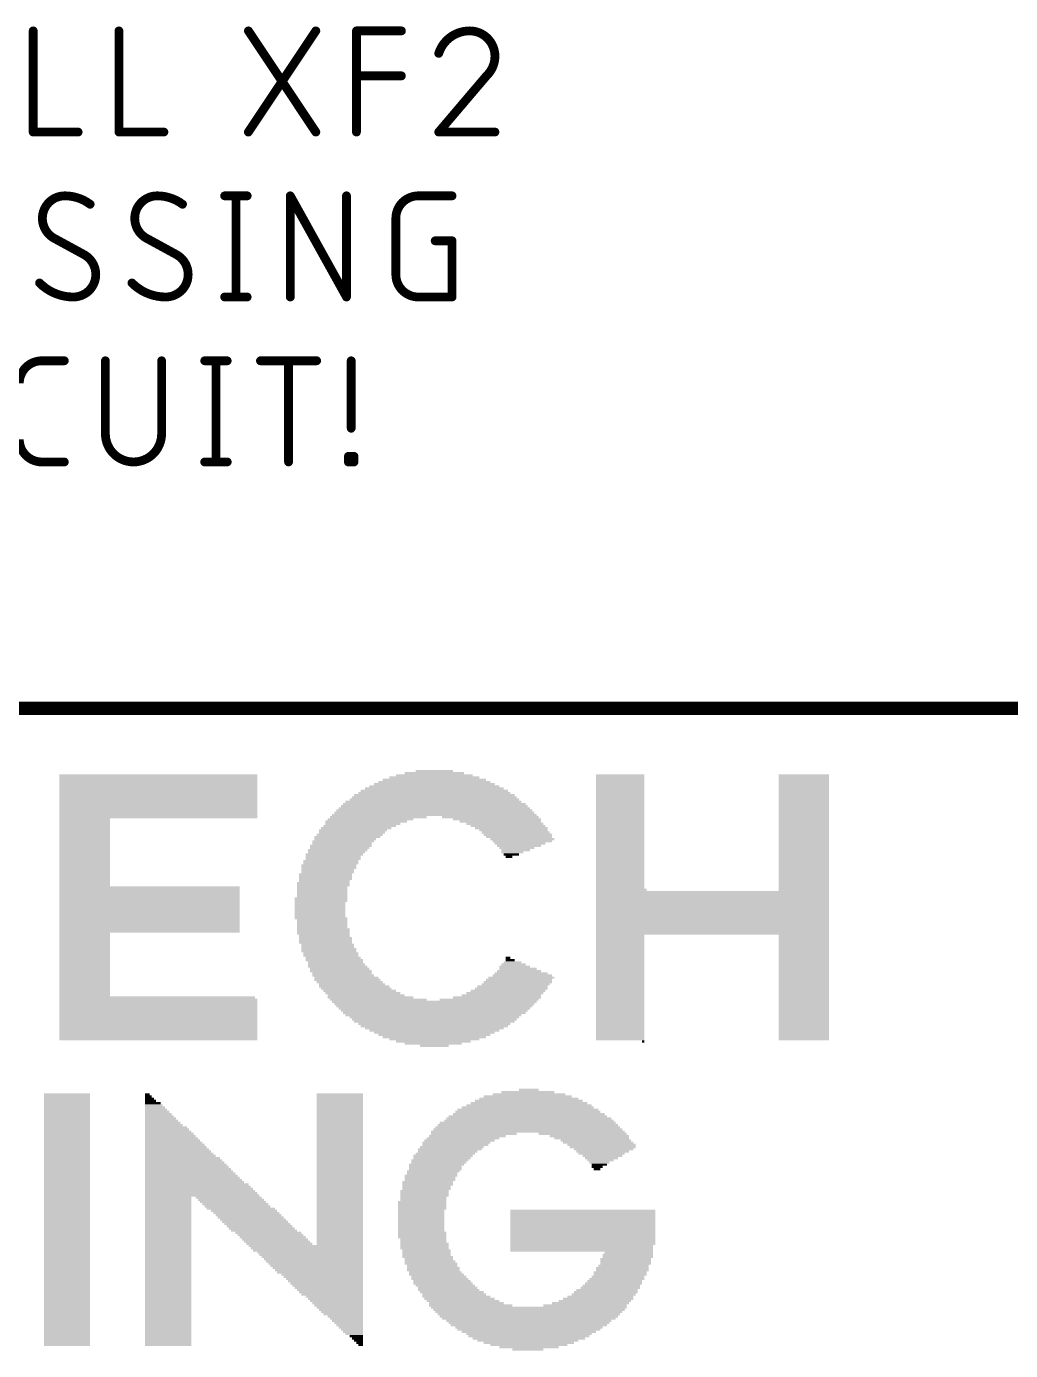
# Model space of a CAD drawing. Extents: x 0 to 100, y 0 to 94.
# Drawn here: x 48.59 to 59.96, y 78.69 to 93.98 of the extents above; entities that cross this region are included whole.
import ezdxf

# ---------------------------------------------------------------- set-up
doc = ezdxf.new("R2010")
doc.units = 0
for name, color, linetype in [('16', 132, 'CONTINUOUS'), ('20', 31, 'CONTINUOUS'), ('21', 253, 'CONTINUOUS'), ('51', 253, 'CONTINUOUS')]:
    doc.layers.add(name, color=color, linetype=linetype)

# ---------------------------------------------------------------- blocks, each defined once
blk = doc.blocks.new('RECT')
blk.add_solid([(-0.5, -0.5), (0.5, -0.5), (-0.5, 0.5), (0.5, 0.5)])

msp = doc.modelspace()

# ---------------------------------------------------------------- linework, layer by layer
at = {"layer": '16', "const_width": 0.1524}
msp.add_lwpolyline([(100.33, 86.106), (0, 86.106)], dxfattribs=at)
at = {"layer": '20'}
msp.add_line((100.31, 86.03), (0, 86.106), dxfattribs=at)
at = {"layer": '51', "const_width": 0.1016}
for points in [[(48.6686, 93.9292), (48.6686, 92.7608)], [(49.6593, 93.9292), (49.6593, 92.7608)], [(51.1542, 92.7608), (51.9331, 93.9292)], [(51.1542, 93.9292), (51.9331, 92.7608)], [(52.4025, 92.7608), (52.4025, 93.9292)], [(52.4025, 93.9292), (52.9217, 93.9292)], [(52.4025, 93.4099), (52.9217, 93.4099)], [(53.9044, 93.4099), (53.3527, 92.7608)], [(48.6686, 92.7608), (49.1879, 92.7608)], [(49.6593, 92.7608), (50.1785, 92.7608)], [(53.3527, 92.7608), (54.0018, 92.7608)], [(50.8804, 92.0242), (51.1401, 92.0242)], [(51.0102, 92.0242), (51.0102, 90.8558)], [(51.6382, 90.8558), (51.6382, 92.0242)], [(51.6382, 92.0242), (52.2873, 90.8558)], [(52.2873, 90.8558), (52.2873, 92.0242)], [(53.117, 92.0242), (53.5065, 92.0242)], [(52.8574, 91.1154), (52.8574, 91.7646)], [(49.2619, 91.3426), (48.9049, 91.5374)], [(50.3287, 91.3426), (49.9717, 91.5374)], [(53.3118, 91.5049), (53.5065, 91.5049)], [(53.5065, 91.5049), (53.5065, 90.8558)], [(50.8804, 90.8558), (51.1401, 90.8558)], [(53.5065, 90.8558), (53.117, 90.8558)], [(48.7685, 90.1192), (49.0281, 90.1192)], [(49.5028, 90.1192), (49.5028, 89.2754)], [(50.1519, 89.2754), (50.1519, 90.1192)], [(50.65, 90.1192), (50.9096, 90.1192)], [(50.7798, 90.1192), (50.7798, 88.9508)], [(51.2935, 90.1192), (51.9426, 90.1192)], [(51.618, 88.9508), (51.618, 90.1192)], [(52.3419, 89.3403), (52.3419, 90.1192)], [(49.0281, 88.9508), (48.7685, 88.9508)], [(50.65, 88.9508), (50.9096, 88.9508)], [(52.3095, 88.9508), (52.3095, 89.0157)], [(52.3095, 89.0157), (52.3744, 89.0157)], [(52.3744, 88.9508), (52.3095, 88.9508)], [(52.3744, 89.0157), (52.3744, 88.9508)]]:
    msp.add_lwpolyline(points, dxfattribs=at)
at = {"layer": '51'}
for points, const_width in [([(48.694, 93.9292, 1), (48.6433, 93.9292)], 0.0508), ([(49.6846, 93.9292, 1), (49.6339, 93.9292)], 0.0508), ([(51.1753, 93.9433, 1), (51.133, 93.9151)], 0.0508), ([(51.9542, 93.9151, 1), (51.912, 93.9433)], 0.0508), ([(52.4278, 93.9292, 1), (52.3771, 93.9292)], 0.0508), ([(52.4025, 93.9546, 1), (52.4025, 93.9038)], 0.0508), ([(52.9217, 93.9038, 1), (52.9217, 93.9546)], 0.0508), ([(53.7097, 93.9292, 0.3252), (53.3527, 93.6696)], 0.1016), ([(54.0018, 93.6371, 0.4142), (53.7097, 93.9292)], 0.1016), ([(53.7097, 93.9546, 1), (53.7097, 93.9038)], 0.0508), ([(53.7097, 93.9038, 1), (53.7097, 93.9546)], 0.0508), ([(53.3285, 93.6774, 1), (53.3769, 93.6617)], 0.0508), ([(53.9044, 93.4099, 0.2053), (54.0018, 93.6371)], 0.1016), ([(54.0272, 93.6371, 1), (53.9764, 93.6371)], 0.0508), ([(53.9764, 93.6371, 1), (54.0272, 93.6371)], 0.0508), ([(52.4025, 93.4353, 1), (52.4025, 93.3845)], 0.0508), ([(52.9217, 93.3845, 1), (52.9217, 93.4353)], 0.0508), ([(53.8869, 93.4283, 1), (53.922, 93.3915)], 0.0508), ([(53.9238, 93.3935, 1), (53.8851, 93.4264)], 0.0508), ([(48.6686, 92.7862, 1), (48.6686, 92.7354)], 0.0508), ([(48.6433, 92.7608, 1), (48.694, 92.7608)], 0.0508), ([(49.1879, 92.7354, 1), (49.1879, 92.7862)], 0.0508), ([(49.6593, 92.7862, 1), (49.6593, 92.7354)], 0.0508), ([(49.6339, 92.7608, 1), (49.6846, 92.7608)], 0.0508), ([(50.1785, 92.7354, 1), (50.1785, 92.7862)], 0.0508), ([(51.133, 92.7749, 1), (51.1753, 92.7467)], 0.0508), ([(51.912, 92.7467, 1), (51.9542, 92.7749)], 0.0508), ([(52.3771, 92.7608, 1), (52.4278, 92.7608)], 0.0508), ([(53.3333, 92.7773, 1), (53.372, 92.7443)], 0.0508), ([(53.3527, 92.7862, 1), (53.3527, 92.7354)], 0.0508), ([(54.0018, 92.7354, 1), (54.0018, 92.7862)], 0.0508), ([(49.0347, 92.0242, 0.4142), (48.7751, 91.7646)], 0.1016), ([(49.3268, 91.9268, 0.1623), (49.0347, 92.0242)], 0.1016), ([(49.0347, 92.0496, 1), (49.0347, 91.9988)], 0.0508), ([(49.0347, 91.9988, 1), (49.0347, 92.0496)], 0.0508), ([(50.1015, 92.0242, 0.4142), (49.8418, 91.7646)], 0.1016), ([(50.3936, 91.9268, 0.1623), (50.1015, 92.0242)], 0.1016), ([(50.1015, 92.0496, 1), (50.1015, 91.9988)], 0.0508), ([(50.1015, 91.9988, 1), (50.1015, 92.0496)], 0.0508), ([(50.8804, 92.0496, 1), (50.8804, 91.9988)], 0.0508), ([(51.0356, 92.0242, 1), (50.9848, 92.0242)], 0.0508), ([(51.1401, 91.9988, 1), (51.1401, 92.0496)], 0.0508), ([(51.6636, 92.0242, 1), (51.6128, 92.0242)], 0.0508), ([(51.6604, 92.0365, 1), (51.616, 92.0119)], 0.0508), ([(52.3127, 92.0242, 1), (52.2619, 92.0242)], 0.0508), ([(53.117, 92.0242, 0.4142), (52.8574, 91.7646)], 0.1016), ([(53.117, 92.0496, 1), (53.117, 91.9988)], 0.0508), ([(53.117, 91.9988, 1), (53.117, 92.0496)], 0.0508), ([(53.5065, 91.9988, 1), (53.5065, 92.0496)], 0.0508), ([(49.3116, 91.9065, 1), (49.342, 91.9472)], 0.0508), ([(50.3784, 91.9065, 1), (50.4088, 91.9472)], 0.0508), ([(48.7751, 91.7646, 0.2656), (48.9049, 91.5374)], 0.1016), ([(48.8004, 91.7646, 1), (48.7497, 91.7646)], 0.0508), ([(48.7497, 91.7646, 1), (48.8004, 91.7646)], 0.0508), ([(49.8418, 91.7646, 0.2656), (49.9717, 91.5374)], 0.1016), ([(49.8672, 91.7646, 1), (49.8164, 91.7646)], 0.0508), ([(49.8164, 91.7646, 1), (49.8672, 91.7646)], 0.0508), ([(52.8828, 91.7646, 1), (52.832, 91.7646)], 0.0508), ([(52.832, 91.7646, 1), (52.8828, 91.7646)], 0.0508), ([(48.917, 91.5597, 1), (48.8927, 91.5151)], 0.0508), ([(48.892, 91.5155, 1), (48.9178, 91.5592)], 0.0508), ([(49.9838, 91.5597, 1), (49.9595, 91.5151)], 0.0508), ([(49.9588, 91.5155, 1), (49.9846, 91.5592)], 0.0508), ([(53.3118, 91.5303, 1), (53.3118, 91.4795)], 0.0508), ([(53.5319, 91.5049, 1), (53.4811, 91.5049)], 0.0508), ([(53.5065, 91.4795, 1), (53.5065, 91.5303)], 0.0508), ([(49.3917, 91.1154, 0.2656), (49.2619, 91.3426)], 0.1016), ([(49.2748, 91.3645, 1), (49.249, 91.3207)], 0.0508), ([(49.2497, 91.3203, 1), (49.274, 91.3649)], 0.0508), ([(50.4585, 91.1154, 0.2656), (50.3287, 91.3426)], 0.1016), ([(50.3416, 91.3645, 1), (50.3158, 91.3207)], 0.0508), ([(50.3165, 91.3203, 1), (50.3408, 91.3649)], 0.0508), ([(49.1321, 90.8558, 0.4142), (49.3917, 91.1154)], 0.1016), ([(49.4171, 91.1154, 1), (49.3663, 91.1154)], 0.0508), ([(49.3663, 91.1154, 1), (49.4171, 91.1154)], 0.0508), ([(50.1989, 90.8558, 0.4142), (50.4585, 91.1154)], 0.1016), ([(50.4839, 91.1154, 1), (50.4331, 91.1154)], 0.0508), ([(50.4331, 91.1154, 1), (50.4839, 91.1154)], 0.0508), ([(52.8574, 91.1154, 0.4142), (53.117, 90.8558)], 0.1016), ([(52.8828, 91.1154, 1), (52.832, 91.1154)], 0.0508), ([(52.832, 91.1154, 1), (52.8828, 91.1154)], 0.0508), ([(48.7426, 91.0181, 0.2), (49.1321, 90.8558)], 0.1016), ([(48.7606, 91.036, 1), (48.7246, 91.0002)], 0.0508), ([(49.8094, 91.0181, 0.2), (50.1989, 90.8558)], 0.1016), ([(49.8274, 91.036, 1), (49.7914, 91.0002)], 0.0508), ([(49.1321, 90.8812, 1), (49.1321, 90.8304)], 0.0508), ([(49.1321, 90.8304, 1), (49.1321, 90.8812)], 0.0508), ([(50.1989, 90.8812, 1), (50.1989, 90.8304)], 0.0508), ([(50.1989, 90.8304, 1), (50.1989, 90.8812)], 0.0508), ([(50.8804, 90.8812, 1), (50.8804, 90.8304)], 0.0508), ([(50.9848, 90.8558, 1), (51.0356, 90.8558)], 0.0508), ([(51.1401, 90.8304, 1), (51.1401, 90.8812)], 0.0508), ([(51.6128, 90.8558, 1), (51.6636, 90.8558)], 0.0508), ([(52.2619, 90.8558, 1), (52.3127, 90.8558)], 0.0508), ([(52.2651, 90.8435, 1), (52.3095, 90.8681)], 0.0508), ([(53.117, 90.8812, 1), (53.117, 90.8304)], 0.0508), ([(53.117, 90.8304, 1), (53.117, 90.8812)], 0.0508), ([(53.4811, 90.8558, 1), (53.5319, 90.8558)], 0.0508), ([(53.5065, 90.8304, 1), (53.5065, 90.8812)], 0.0508), ([(48.7685, 90.1192, 0.4142), (48.5088, 89.8596)], 0.1016), ([(48.7685, 90.1446, 1), (48.7685, 90.0938)], 0.0508), ([(48.7685, 90.0938, 1), (48.7685, 90.1446)], 0.0508), ([(49.0281, 90.0938, 1), (49.0281, 90.1446)], 0.0508), ([(49.5282, 90.1192, 1), (49.4774, 90.1192)], 0.0508), ([(50.1773, 90.1192, 1), (50.1265, 90.1192)], 0.0508), ([(50.65, 90.1446, 1), (50.65, 90.0938)], 0.0508), ([(50.8052, 90.1192, 1), (50.7544, 90.1192)], 0.0508), ([(50.9096, 90.0938, 1), (50.9096, 90.1446)], 0.0508), ([(51.2935, 90.1446, 1), (51.2935, 90.0938)], 0.0508), ([(51.6434, 90.1192, 1), (51.5926, 90.1192)], 0.0508), ([(51.9426, 90.0938, 1), (51.9426, 90.1446)], 0.0508), ([(52.3673, 90.1192, 1), (52.3165, 90.1192)], 0.0508), ([(49.5028, 89.2754, 1), (50.1519, 89.2754)], 0.1016), ([(49.5282, 89.2754, 1), (49.4774, 89.2754)], 0.0508), ([(49.4774, 89.2754, 1), (49.5282, 89.2754)], 0.0508), ([(50.1773, 89.2754, 1), (50.1265, 89.2754)], 0.0508), ([(50.1265, 89.2754, 1), (50.1773, 89.2754)], 0.0508), ([(52.3165, 89.3403, 1), (52.3673, 89.3403)], 0.0508), ([(48.5088, 89.2104, 0.4142), (48.7685, 88.9508)], 0.1016), ([(48.7685, 88.9762, 1), (48.7685, 88.9254)], 0.0508), ([(48.7685, 88.9254, 1), (48.7685, 88.9762)], 0.0508), ([(49.0281, 88.9254, 1), (49.0281, 88.9762)], 0.0508), ([(50.65, 88.9762, 1), (50.65, 88.9254)], 0.0508), ([(50.9096, 88.9254, 1), (50.9096, 88.9762)], 0.0508), ([(52.3349, 89.0157, 1), (52.2841, 89.0157)], 0.0508), ([(52.3095, 89.0411, 1), (52.3095, 88.9903)], 0.0508), ([(52.3095, 88.9762, 1), (52.3095, 88.9254)], 0.0508), ([(52.3998, 89.0157, 1), (52.349, 89.0157)], 0.0508), ([(52.3744, 88.9903, 1), (52.3744, 89.0411)], 0.0508), ([(52.3744, 88.9254, 1), (52.3744, 88.9762)], 0.0508), ([(50.7544, 88.9508, 1), (50.8052, 88.9508)], 0.0508), ([(51.5926, 88.9508, 1), (51.6434, 88.9508)], 0.0508), ([(52.2841, 88.9508, 1), (52.3349, 88.9508)], 0.0508), ([(52.349, 88.9508, 1), (52.3998, 88.9508)], 0.0508)]:
    msp.add_lwpolyline(points, format="xyb", dxfattribs=dict(at, const_width=const_width))

# ---------------------------------------------------------------- block references
at = {"layer": '21', "yscale": 0.0254}
for p, xscale in [((50.1142, 85.3313), 2.286), ((53.3019, 85.3313), 0.889), ((53.3019, 85.3567), 0.6858), ((53.3019, 85.3821), 0.4318), ((55.4482, 85.3313), 0.5588), ((57.5691, 85.3313), 0.5842), ((50.1142, 85.3059), 2.286), ((50.1142, 85.2805), 2.286), ((50.1142, 85.2551), 2.286), ((50.1142, 85.2297), 2.286), ((50.1142, 85.2043), 2.286), ((50.1142, 85.1789), 2.286), ((53.3019, 85.1789), 1.6002), ((53.3019, 85.2043), 1.4986), ((53.3019, 85.2297), 1.397), ((53.3019, 85.2551), 1.2954), ((53.3019, 85.2805), 1.1938), ((53.3019, 85.3059), 1.0414), ((55.4482, 85.3059), 0.5588), ((55.4482, 85.2805), 0.5588), ((55.4482, 85.2551), 0.5588), ((55.4482, 85.2297), 0.5588), ((55.4482, 85.2043), 0.5588), ((55.4482, 85.1789), 0.5588), ((57.5691, 85.3059), 0.5842), ((57.5691, 85.2805), 0.5842), ((57.5691, 85.2551), 0.5842), ((57.5691, 85.2297), 0.5842), ((57.5691, 85.2043), 0.5842), ((57.5691, 85.1789), 0.5842), ((50.1142, 85.1535), 2.286), ((50.1142, 85.1281), 2.286), ((50.1142, 85.1027), 2.286), ((50.1142, 85.0773), 2.286), ((50.1142, 85.0519), 2.286), ((50.1142, 85.0265), 2.286), ((53.2892, 85.0265), 2.032), ((53.3019, 85.0519), 1.9558), ((53.3019, 85.0773), 1.905), ((53.3019, 85.1027), 1.8542), ((53.3019, 85.1281), 1.7526), ((53.3019, 85.1535), 1.7018), ((55.4482, 85.1535), 0.5588), ((55.4482, 85.1281), 0.5588), ((55.4482, 85.1027), 0.5588), ((55.4482, 85.0773), 0.5588), ((55.4482, 85.0519), 0.5588), ((55.4482, 85.0265), 0.5588), ((57.5691, 85.1535), 0.5842), ((57.5691, 85.1281), 0.5842), ((57.5691, 85.1027), 0.5842), ((57.5691, 85.0773), 0.5842), ((57.5691, 85.0519), 0.5842), ((57.5691, 85.0265), 0.5842), ((50.1142, 85.0011), 2.286), ((50.1142, 84.9757), 2.286), ((50.1142, 84.9503), 2.286), ((50.1142, 84.9249), 2.286), ((50.1142, 84.8995), 2.286), ((50.1142, 84.8741), 2.286), ((53.3019, 84.8741), 2.3622), ((53.3019, 84.8995), 2.3114), ((53.3019, 84.9249), 2.2606), ((53.3019, 84.9503), 2.2098), ((53.3019, 84.9757), 2.159), ((53.3019, 85.0011), 2.1082), ((55.4482, 85.0011), 0.5588), ((55.4482, 84.9757), 0.5588), ((55.4482, 84.9503), 0.5588), ((55.4482, 84.9249), 0.5588), ((55.4482, 84.8995), 0.5588), ((55.4482, 84.8741), 0.5588), ((57.5691, 85.0011), 0.5842), ((57.5691, 84.9757), 0.5842), ((57.5691, 84.9503), 0.5842), ((57.5691, 84.9249), 0.5842), ((57.5691, 84.8995), 0.5842), ((57.5691, 84.8741), 0.5842), ((50.1142, 84.8487), 2.286), ((49.2633, 84.8233), 0.5842), ((49.2633, 84.7979), 0.5842), ((49.2633, 84.7725), 0.5842), ((49.2633, 84.7471), 0.5842), ((49.2633, 84.7217), 0.5842), ((52.4002, 84.7217), 0.8128), ((52.4383, 84.7471), 0.8382), ((52.5145, 84.7979), 0.9398), ((52.4764, 84.7725), 0.8636), ((52.5653, 84.8233), 0.9906), ((52.6542, 84.8487), 1.1176), ((53.9496, 84.8487), 1.1176), ((54.0258, 84.8233), 1.016), ((54.0639, 84.7979), 0.9398), ((54.1147, 84.7725), 0.889), ((54.1528, 84.7471), 0.8636), ((54.1909, 84.7217), 0.8382), ((55.4482, 84.8487), 0.5588), ((55.4482, 84.8233), 0.5588), ((55.4482, 84.7979), 0.5588), ((55.4482, 84.7725), 0.5588), ((55.4482, 84.7471), 0.5588), ((55.4482, 84.7217), 0.5588), ((57.5691, 84.8487), 0.5842), ((57.5691, 84.8233), 0.5842), ((57.5691, 84.7979), 0.5842), ((57.5691, 84.7725), 0.5842), ((57.5691, 84.7471), 0.5842), ((57.5691, 84.7217), 0.5842), ((49.2633, 84.6963), 0.5842), ((49.2633, 84.6709), 0.5842), ((49.2633, 84.6455), 0.5842), ((49.2633, 84.6201), 0.5842), ((49.2633, 84.5947), 0.5842), ((49.2633, 84.5693), 0.5842), ((52.2478, 84.5693), 0.7112), ((52.2986, 84.6201), 0.762), ((52.2732, 84.5947), 0.7112), ((52.324, 84.6455), 0.762), ((52.3621, 84.6963), 0.7874), ((52.3494, 84.6709), 0.762), ((54.2163, 84.6963), 0.7874), ((54.2417, 84.6709), 0.7874), ((54.2671, 84.6455), 0.7874), ((54.2798, 84.6201), 0.762), ((54.3179, 84.5947), 0.7366), ((54.3179, 84.5693), 0.6858), ((55.4482, 84.6963), 0.5588), ((55.4482, 84.6709), 0.5588), ((55.4482, 84.6455), 0.5588), ((55.4482, 84.6201), 0.5588), ((55.4482, 84.5947), 0.5588), ((55.4482, 84.5693), 0.5588), ((57.5691, 84.6963), 0.5842), ((57.5691, 84.6709), 0.5842), ((57.5691, 84.6455), 0.5842), ((57.5691, 84.6201), 0.5842), ((57.5691, 84.5947), 0.5842), ((57.5691, 84.5693), 0.5842), ((49.2633, 84.5439), 0.5842), ((49.2633, 84.5185), 0.5842), ((49.2633, 84.4931), 0.5842), ((49.2633, 84.4677), 0.5842), ((49.2633, 84.4423), 0.5842), ((49.2633, 84.4169), 0.5842), ((52.1462, 84.4169), 0.6604), ((52.1843, 84.4677), 0.6858), ((52.1716, 84.4423), 0.6604), ((52.2224, 84.5185), 0.7112), ((52.2097, 84.4931), 0.6858), ((52.2351, 84.5439), 0.6858), ((54.2925, 84.5439), 0.5842), ((54.2798, 84.5185), 0.508), ((54.2544, 84.4931), 0.4064), ((54.2417, 84.4677), 0.3302), ((54.2036, 84.4423), 0.254), ((54.1909, 84.4169), 0.1778), ((55.4482, 84.5439), 0.5588), ((55.4482, 84.5185), 0.5588), ((55.4482, 84.4931), 0.5588), ((55.4482, 84.4677), 0.5588), ((55.4482, 84.4423), 0.5588), ((55.4482, 84.4169), 0.5588), ((57.5691, 84.5439), 0.5842), ((57.5691, 84.5185), 0.5842), ((57.5691, 84.4931), 0.5842), ((57.5691, 84.4677), 0.5842), ((57.5691, 84.4423), 0.5842), ((57.5691, 84.4169), 0.5842), ((49.2633, 84.3915), 0.5842), ((49.2633, 84.3661), 0.5842), ((49.2633, 84.3407), 0.5842), ((49.2633, 84.3153), 0.5842), ((49.2633, 84.2899), 0.5842), ((49.2633, 84.2645), 0.5842), ((52.0827, 84.2899), 0.635), ((52.0827, 84.2645), 0.635), ((52.1081, 84.3407), 0.635), ((52.1081, 84.3153), 0.635), ((52.1335, 84.3915), 0.635), ((52.1335, 84.3661), 0.635), ((54.1655, 84.3915), 0.0762), ((55.4482, 84.3915), 0.5588), ((55.4482, 84.3661), 0.5588), ((55.4482, 84.3407), 0.5588), ((55.4482, 84.3153), 0.5588), ((55.4482, 84.2899), 0.5588), ((55.4482, 84.2645), 0.5588), ((57.5691, 84.3915), 0.5842), ((57.5691, 84.3661), 0.5842), ((57.5691, 84.3407), 0.5842), ((57.5691, 84.3153), 0.5842), ((57.5691, 84.2899), 0.5842), ((57.5691, 84.2645), 0.5842), ((49.2633, 84.2391), 0.5842), ((49.2633, 84.2137), 0.5842), ((49.2633, 84.1883), 0.5842), ((49.2633, 84.1629), 0.5842), ((49.2633, 84.1375), 0.5842), ((49.2633, 84.1121), 0.5842), ((52.0446, 84.1883), 0.6096), ((52.0446, 84.1629), 0.6096), ((52.0446, 84.1375), 0.6096), ((52.0319, 84.1121), 0.5842), ((52.07, 84.2391), 0.6096), ((52.07, 84.2137), 0.6096), ((55.4482, 84.2391), 0.5588), ((55.4482, 84.2137), 0.5588), ((55.4482, 84.1883), 0.5588), ((55.4482, 84.1629), 0.5588), ((55.4482, 84.1375), 0.5588), ((55.4482, 84.1121), 0.5588), ((57.5691, 84.2391), 0.5842), ((57.5691, 84.2137), 0.5842), ((57.5691, 84.1883), 0.5842), ((57.5691, 84.1629), 0.5842), ((57.5691, 84.1375), 0.5842), ((57.5691, 84.1121), 0.5842), ((49.2633, 84.0867), 0.5842), ((49.2633, 84.0613), 0.5842), ((50.0126, 84.0359), 2.0828), ((50.0126, 84.0105), 2.0828), ((50.0126, 83.9851), 2.0828), ((50.0126, 83.9597), 2.0828), ((50.0126, 83.9343), 2.0828), ((52.0192, 84.0867), 0.6096), ((52.0192, 84.0613), 0.6096), ((52.0065, 84.0359), 0.5842), ((52.0065, 84.0105), 0.5842), ((52.0065, 83.9851), 0.5842), ((52.0065, 83.9597), 0.5842), ((52.0065, 83.9343), 0.5842), ((55.4482, 84.0867), 0.5588), ((55.4482, 84.0613), 0.5588), ((55.4482, 84.0359), 0.5588), ((55.4609, 84.0105), 0.5842), ((56.515, 83.9851), 2.6924), ((56.515, 83.9597), 2.6924), ((56.515, 83.9343), 2.6924), ((57.5691, 84.0867), 0.5842), ((57.5691, 84.0613), 0.5842), ((57.5691, 84.0359), 0.5842), ((57.5691, 84.0105), 0.5842), ((50.0126, 83.9089), 2.0828), ((50.0126, 83.8835), 2.0828), ((50.0126, 83.8581), 2.0828), ((50.0126, 83.8327), 2.0828), ((50.0126, 83.8073), 2.0828), ((50.0126, 83.7819), 2.0828), ((51.9938, 83.9089), 0.6096), ((51.9938, 83.8835), 0.6096), ((51.9811, 83.8581), 0.5842), ((51.9811, 83.8327), 0.5842), ((51.9811, 83.8073), 0.5842), ((51.9811, 83.7819), 0.5842), ((56.515, 83.9089), 2.6924), ((56.515, 83.8835), 2.6924), ((56.515, 83.8581), 2.6924), ((56.515, 83.8327), 2.6924), ((56.515, 83.8073), 2.6924), ((56.515, 83.7819), 2.6924), ((50.0126, 83.7565), 2.0828), ((50.0126, 83.7311), 2.0828), ((50.0126, 83.7057), 2.0828), ((50.0126, 83.6803), 2.0828), ((50.0126, 83.6549), 2.0828), ((50.0126, 83.6295), 2.0828), ((51.9811, 83.7565), 0.5842), ((51.9811, 83.7311), 0.5842), ((51.9811, 83.7057), 0.5842), ((51.9938, 83.6803), 0.6096), ((52.0065, 83.6549), 0.5842), ((52.0065, 83.6295), 0.5842), ((56.515, 83.7565), 2.6924), ((56.515, 83.7311), 2.6924), ((56.515, 83.7057), 2.6924), ((56.515, 83.6803), 2.6924), ((56.515, 83.6549), 2.6924), ((56.515, 83.6295), 2.6924), ((50.0126, 83.6041), 2.0828), ((50.0126, 83.5787), 2.0828), ((50.0126, 83.5533), 2.0828), ((50.0126, 83.5279), 2.0828), ((49.2633, 83.5025), 0.5842), ((49.2633, 83.4771), 0.5842), ((52.0065, 83.6041), 0.5842), ((52.0065, 83.5787), 0.5842), ((52.0192, 83.5533), 0.6096), ((52.0192, 83.5279), 0.6096), ((52.0192, 83.5025), 0.6096), ((52.0319, 83.4771), 0.5842), ((56.515, 83.6041), 2.6924), ((56.515, 83.5787), 2.6924), ((56.515, 83.5533), 2.6924), ((56.515, 83.5279), 2.6924), ((56.515, 83.5025), 2.6924), ((55.4482, 83.4771), 0.5588), ((57.5691, 83.4771), 0.5842), ((49.2633, 83.4517), 0.5842), ((49.2633, 83.4263), 0.5842), ((49.2633, 83.4009), 0.5842), ((49.2633, 83.3755), 0.5842), ((49.2633, 83.3501), 0.5842), ((49.2633, 83.3247), 0.5842), ((52.0446, 83.4517), 0.6096), ((52.0446, 83.4263), 0.6096), ((52.0446, 83.4009), 0.6096), ((52.07, 83.3755), 0.6096), ((52.07, 83.3501), 0.6096), ((52.0827, 83.3247), 0.635), ((55.4482, 83.4517), 0.5588), ((55.4482, 83.4263), 0.5588), ((55.4482, 83.4009), 0.5588), ((55.4482, 83.3755), 0.5588), ((55.4482, 83.3501), 0.5588), ((55.4482, 83.3247), 0.5588), ((57.5691, 83.4517), 0.5842), ((57.5691, 83.4263), 0.5842), ((57.5691, 83.4009), 0.5842), ((57.5691, 83.3755), 0.5842), ((57.5691, 83.3501), 0.5842), ((57.5691, 83.3247), 0.5842), ((49.2633, 83.2993), 0.5842), ((49.2633, 83.2739), 0.5842), ((49.2633, 83.2485), 0.5842), ((49.2633, 83.2231), 0.5842), ((49.2633, 83.1977), 0.5842), ((49.2633, 83.1723), 0.5842), ((52.0827, 83.2993), 0.635), ((52.1081, 83.2739), 0.635), ((52.1081, 83.2485), 0.635), ((52.1335, 83.2231), 0.635), ((52.1462, 83.1977), 0.6604), ((52.1589, 83.1723), 0.635), ((54.2036, 83.1723), 0.2032), ((54.1528, 83.2231), 0.0508), ((54.1782, 83.1977), 0.1016), ((55.4482, 83.2993), 0.5588), ((55.4482, 83.2739), 0.5588), ((55.4482, 83.2485), 0.5588), ((55.4482, 83.2231), 0.5588), ((55.4482, 83.1977), 0.5588), ((55.4482, 83.1723), 0.5588), ((57.5691, 83.2993), 0.5842), ((57.5691, 83.2739), 0.5842), ((57.5691, 83.2485), 0.5842), ((57.5691, 83.2231), 0.5842), ((57.5691, 83.1977), 0.5842), ((57.5691, 83.1723), 0.5842), ((49.2633, 83.1469), 0.5842), ((49.2633, 83.1215), 0.5842), ((49.2633, 83.0961), 0.5842), ((49.2633, 83.0707), 0.5842), ((49.2633, 83.0453), 0.5842), ((49.2633, 83.0199), 0.5842), ((52.1716, 83.1469), 0.6604), ((52.1843, 83.1215), 0.6858), ((52.2097, 83.0961), 0.6858), ((52.2224, 83.0707), 0.7112), ((52.2351, 83.0453), 0.6858), ((52.2478, 83.0199), 0.7112), ((54.3179, 83.0199), 0.6858), ((54.3052, 83.0453), 0.6096), ((54.2798, 83.0707), 0.508), ((54.229, 83.1215), 0.3556), ((54.2671, 83.0961), 0.4318), ((54.2163, 83.1469), 0.2794), ((55.4482, 83.1469), 0.5588), ((55.4482, 83.1215), 0.5588), ((55.4482, 83.0961), 0.5588), ((55.4482, 83.0707), 0.5588), ((55.4482, 83.0453), 0.5588), ((55.4482, 83.0199), 0.5588), ((57.5691, 83.1469), 0.5842), ((57.5691, 83.1215), 0.5842), ((57.5691, 83.0961), 0.5842), ((57.5691, 83.0707), 0.5842), ((57.5691, 83.0453), 0.5842), ((57.5691, 83.0199), 0.5842), ((49.2633, 82.9945), 0.5842), ((49.2633, 82.9691), 0.5842), ((49.2633, 82.9437), 0.5842), ((49.2633, 82.9183), 0.5842), ((49.2633, 82.8929), 0.5842), ((49.2633, 82.8675), 0.5842), ((52.2859, 82.9945), 0.7366), ((52.2986, 82.9691), 0.762), ((52.324, 82.9437), 0.762), ((52.3494, 82.9183), 0.762), ((52.3748, 82.8929), 0.8128), ((52.4002, 82.8675), 0.8128), ((54.1909, 82.8675), 0.8382), ((54.2036, 82.8929), 0.8128), ((54.2417, 82.9183), 0.7874), ((54.2671, 82.9437), 0.7874), ((54.2798, 82.9691), 0.762), ((54.3052, 82.9945), 0.762), ((55.4482, 82.9945), 0.5588), ((55.4482, 82.9691), 0.5588), ((55.4482, 82.9437), 0.5588), ((55.4482, 82.9183), 0.5588), ((55.4482, 82.8929), 0.5588), ((55.4482, 82.8675), 0.5588), ((57.5691, 82.9945), 0.5842), ((57.5691, 82.9691), 0.5842), ((57.5691, 82.9437), 0.5842), ((57.5691, 82.9183), 0.5842), ((57.5691, 82.8929), 0.5842), ((57.5691, 82.8675), 0.5842), ((49.2633, 82.8421), 0.5842), ((49.2633, 82.8167), 0.5842), ((49.2633, 82.7913), 0.5842), ((50.1015, 82.7659), 2.2606), ((50.1142, 82.7405), 2.286), ((50.1142, 82.7151), 2.286), ((52.4383, 82.8421), 0.8382), ((52.4764, 82.8167), 0.8636), ((52.5145, 82.7913), 0.889), ((52.5653, 82.7659), 0.9906), ((52.6542, 82.7405), 1.1176), ((53.3019, 82.7151), 2.3622), ((53.9369, 82.7405), 1.143), ((54.0258, 82.7659), 1.016), ((54.0766, 82.7913), 0.9144), ((54.1147, 82.8167), 0.889), ((54.1528, 82.8421), 0.8636), ((55.4482, 82.8421), 0.5588), ((55.4482, 82.8167), 0.5588), ((55.4482, 82.7913), 0.5588), ((55.4482, 82.7659), 0.5588), ((55.4482, 82.7405), 0.5588), ((55.4482, 82.7151), 0.5588), ((57.5691, 82.8421), 0.5842), ((57.5691, 82.8167), 0.5842), ((57.5691, 82.7913), 0.5842), ((57.5691, 82.7659), 0.5842), ((57.5691, 82.7405), 0.5842), ((57.5691, 82.7151), 0.5842), ((50.1142, 82.6897), 2.286), ((50.1142, 82.6643), 2.286), ((50.1142, 82.6389), 2.286), ((50.1142, 82.6135), 2.286), ((50.1142, 82.5881), 2.286), ((50.1142, 82.5627), 2.286), ((53.3019, 82.6897), 2.3114), ((53.3019, 82.6643), 2.2606), ((53.3019, 82.6389), 2.2098), ((53.3019, 82.6135), 2.159), ((53.3019, 82.5881), 2.1082), ((53.2892, 82.5627), 2.032), ((55.4482, 82.6897), 0.5588), ((55.4482, 82.6643), 0.5588), ((55.4482, 82.6389), 0.5588), ((55.4482, 82.6135), 0.5588), ((55.4482, 82.5881), 0.5588), ((55.4482, 82.5627), 0.5588), ((57.5691, 82.6897), 0.5842), ((57.5691, 82.6643), 0.5842), ((57.5691, 82.6389), 0.5842), ((57.5691, 82.6135), 0.5842), ((57.5691, 82.5881), 0.5842), ((57.5691, 82.5627), 0.5842), ((50.1142, 82.5373), 2.286), ((50.1142, 82.5119), 2.286), ((50.1142, 82.4865), 2.286), ((50.1142, 82.4611), 2.286), ((50.1142, 82.4357), 2.286), ((50.1142, 82.4103), 2.286), ((53.3019, 82.5373), 1.9558), ((53.3019, 82.5119), 1.905), ((53.3019, 82.4865), 1.8542), ((53.3019, 82.4611), 1.7526), ((53.3019, 82.4357), 1.7018), ((53.3019, 82.4103), 1.6002), ((55.4482, 82.5373), 0.5588), ((55.4482, 82.5119), 0.5588), ((55.4482, 82.4865), 0.5588), ((55.4482, 82.4611), 0.5588), ((55.4482, 82.4357), 0.5588), ((55.4482, 82.4103), 0.5588), ((57.5691, 82.5373), 0.5842), ((57.5691, 82.5119), 0.5842), ((57.5691, 82.4865), 0.5842), ((57.5691, 82.4611), 0.5842), ((57.5691, 82.4357), 0.5842), ((57.5691, 82.4103), 0.5842), ((50.1142, 82.3849), 2.286), ((50.1142, 82.3595), 2.286), ((50.1142, 82.3341), 2.286), ((50.1142, 82.3087), 2.286), ((50.1142, 82.2833), 2.286), ((53.3019, 82.3849), 1.4986), ((53.3019, 82.3595), 1.397), ((53.3019, 82.3341), 1.2954), ((53.3019, 82.3087), 1.1938), ((53.3019, 82.2833), 1.0414), ((53.2892, 82.2579), 0.8636), ((55.4482, 82.3849), 0.5588), ((55.4482, 82.3595), 0.5588), ((55.4482, 82.3341), 0.5588), ((55.4482, 82.3087), 0.5588), ((55.4482, 82.2833), 0.5588), ((55.7149, 82.2579), 0.0254), ((57.5691, 82.3849), 0.5842), ((57.5691, 82.3595), 0.5842), ((57.5691, 82.3341), 0.5842), ((57.5691, 82.3087), 0.5842), ((57.5691, 82.2833), 0.5842), ((53.2892, 82.2325), 0.6604), ((53.3019, 82.2071), 0.3302), ((49.0601, 81.6483), 0.5334), ((49.9872, 81.6483), 0.0508), ((52.2097, 81.6483), 0.5334), ((54.3941, 81.6483), 0.8382), ((54.3814, 81.6737), 0.6096), ((54.3941, 81.6991), 0.2286), ((49.0601, 81.6229), 0.5334), ((49.0601, 81.5975), 0.5334), ((49.0601, 81.5721), 0.5334), ((49.0601, 81.5467), 0.5334), ((49.0601, 81.5213), 0.5334), ((49.0601, 81.4959), 0.5334), ((49.9999, 81.6229), 0.0762), ((50.0126, 81.5975), 0.1016), ((50.0253, 81.5721), 0.127), ((50.0507, 81.5467), 0.1778), ((50.0634, 81.5213), 0.2032), ((50.0761, 81.4959), 0.2286), ((52.2097, 81.6229), 0.5334), ((52.2097, 81.5975), 0.5334), ((52.2097, 81.5721), 0.5334), ((52.2097, 81.5467), 0.5334), ((52.2097, 81.5213), 0.5334), ((52.2097, 81.4959), 0.5334), ((54.3814, 81.4959), 1.524), ((54.3941, 81.5213), 1.4478), ((54.3941, 81.5467), 1.3462), ((54.3941, 81.5721), 1.2446), ((54.3941, 81.5975), 1.143), ((54.3814, 81.6229), 1.016), ((49.0601, 81.4705), 0.5334), ((49.0601, 81.4451), 0.5334), ((49.0601, 81.4197), 0.5334), ((49.0601, 81.3943), 0.5334), ((49.0601, 81.3689), 0.5334), ((49.0601, 81.3435), 0.5334), ((50.0888, 81.4705), 0.254), ((50.1015, 81.4451), 0.2794), ((50.1142, 81.4197), 0.3048), ((50.1269, 81.3943), 0.3302), ((50.1396, 81.3689), 0.3556), ((50.1523, 81.3435), 0.381), ((52.2097, 81.4705), 0.5334), ((52.2097, 81.4451), 0.5334), ((52.2097, 81.4197), 0.5334), ((52.2097, 81.3943), 0.5334), ((52.2097, 81.3689), 0.5334), ((52.2097, 81.3435), 0.5334), ((54.3941, 81.3435), 1.9558), ((54.3941, 81.3689), 1.905), ((54.3814, 81.3943), 1.8288), ((54.3941, 81.4197), 1.7526), ((54.3814, 81.4451), 1.6764), ((54.3814, 81.4705), 1.6256), ((49.0601, 81.3181), 0.5334), ((49.0601, 81.2927), 0.5334), ((49.0601, 81.2673), 0.5334), ((49.0601, 81.2419), 0.5334), ((49.0601, 81.2165), 0.5334), ((49.0601, 81.1911), 0.5334), ((50.165, 81.3181), 0.4064), ((50.1777, 81.2927), 0.4318), ((50.2031, 81.2673), 0.4826), ((50.2158, 81.2419), 0.508), ((50.2285, 81.2165), 0.5334), ((50.2412, 81.1911), 0.5588), ((52.2097, 81.3181), 0.5334), ((52.2097, 81.2927), 0.5334), ((52.2097, 81.2673), 0.5334), ((52.2097, 81.2419), 0.5334), ((52.2097, 81.2165), 0.5334), ((52.2097, 81.1911), 0.5334), ((54.3814, 81.2165), 2.2352), ((53.7591, 81.1911), 0.9906), ((54.3814, 81.2419), 2.1844), ((54.3814, 81.2673), 2.1336), ((54.3814, 81.2927), 2.0828), ((54.3814, 81.3181), 2.032), ((55.0164, 81.1911), 1.016), ((49.0601, 81.1657), 0.5334), ((49.0601, 81.1403), 0.5334), ((49.0601, 81.1149), 0.5334), ((49.0601, 81.0895), 0.5334), ((49.0601, 81.0641), 0.5334), ((49.0601, 81.0387), 0.5334), ((50.2539, 81.1657), 0.5842), ((50.2666, 81.1403), 0.6096), ((50.2793, 81.1149), 0.635), ((50.292, 81.0895), 0.6604), ((50.3047, 81.0641), 0.6858), ((50.3174, 81.0387), 0.7112), ((52.2097, 81.1657), 0.5334), ((52.2097, 81.1403), 0.5334), ((52.2097, 81.1149), 0.5334), ((52.2097, 81.0895), 0.5334), ((52.2097, 81.0641), 0.5334), ((52.2097, 81.0387), 0.5334), ((53.5051, 81.0387), 0.7366), ((53.5559, 81.0895), 0.7874), ((53.5432, 81.0641), 0.762), ((53.594, 81.1149), 0.8128), ((53.6321, 81.1403), 0.8382), ((53.6829, 81.1657), 0.889), ((55.0926, 81.1657), 0.9144), ((55.118, 81.1403), 0.8636), ((55.1688, 81.1149), 0.8128), ((55.1942, 81.0895), 0.8128), ((55.2323, 81.0641), 0.7874), ((55.245, 81.0387), 0.762), ((49.0601, 81.0133), 0.5334), ((49.0601, 80.9879), 0.5334), ((49.0601, 80.9625), 0.5334), ((49.0601, 80.9371), 0.5334), ((49.0601, 80.9117), 0.5334), ((49.0601, 80.8863), 0.5334), ((50.3301, 81.0133), 0.7366), ((50.3428, 80.9879), 0.762), ((50.3555, 80.9625), 0.7874), ((50.3682, 80.9371), 0.8128), ((50.3936, 80.9117), 0.8636), ((50.4063, 80.8863), 0.889), ((52.2097, 81.0133), 0.5334), ((52.2097, 80.9879), 0.5334), ((52.2097, 80.9625), 0.5334), ((52.2097, 80.9371), 0.5334), ((52.2097, 80.9117), 0.5334), ((52.2097, 80.8863), 0.5334), ((53.3654, 80.8863), 0.6604), ((53.4035, 80.9371), 0.6858), ((53.3908, 80.9117), 0.6604), ((53.4289, 80.9625), 0.6858), ((53.4797, 81.0133), 0.7366), ((53.4543, 80.9879), 0.6858), ((55.2577, 81.0133), 0.6858), ((55.245, 80.9879), 0.6096), ((55.2323, 80.9625), 0.5334), ((55.245, 80.9371), 0.4572), ((55.2323, 80.9117), 0.381), ((55.2196, 80.8863), 0.3048), ((49.0601, 80.8609), 0.5334), ((49.0601, 80.8355), 0.5334), ((49.0601, 80.8101), 0.5334), ((49.0601, 80.7847), 0.5334), ((49.0601, 80.7593), 0.5334), ((49.0601, 80.7339), 0.5334), ((50.419, 80.8609), 0.9144), ((50.4317, 80.8355), 0.9398), ((50.4444, 80.8101), 0.9652), ((50.4571, 80.7847), 0.9906), ((50.4698, 80.7593), 1.016), ((50.4825, 80.7339), 1.0414), ((52.2097, 80.8609), 0.5334), ((52.2097, 80.8355), 0.5334), ((52.2097, 80.8101), 0.5334), ((52.2097, 80.7847), 0.5334), ((52.2097, 80.7593), 0.5334), ((52.2097, 80.7339), 0.5334), ((53.2892, 80.7593), 0.6096), ((53.2765, 80.7339), 0.5842), ((53.3273, 80.8355), 0.635), ((53.3146, 80.8101), 0.6096), ((53.3146, 80.7847), 0.6096), ((53.3527, 80.8609), 0.635), ((55.2069, 80.8609), 0.2286), ((55.2069, 80.8355), 0.1778), ((55.1815, 80.8101), 0.127), ((55.1815, 80.7847), 0.0762), ((49.0601, 80.7085), 0.5334), ((49.0601, 80.6831), 0.5334), ((49.0601, 80.6577), 0.5334), ((49.0601, 80.6323), 0.5334), ((49.0601, 80.6069), 0.5334), ((49.0601, 80.5815), 0.5334), ((50.4952, 80.7085), 1.0668), ((50.5079, 80.6831), 1.0922), ((50.5206, 80.6577), 1.1176), ((50.5333, 80.6323), 1.143), ((50.5587, 80.6069), 1.1938), ((50.5714, 80.5815), 1.2192), ((52.2097, 80.7085), 0.5334), ((52.2097, 80.6831), 0.5334), ((52.2097, 80.6577), 0.5334), ((52.2097, 80.6323), 0.5334), ((52.2097, 80.6069), 0.5334), ((52.2097, 80.5815), 0.5334), ((53.2257, 80.6323), 0.5842), ((53.2257, 80.6069), 0.5842), ((53.213, 80.5815), 0.5588), ((53.2638, 80.7085), 0.6096), ((53.2511, 80.6831), 0.5842), ((53.2511, 80.6577), 0.5842), ((49.0601, 80.5561), 0.5334), ((49.0601, 80.5307), 0.5334), ((49.0601, 80.5053), 0.5334), ((49.0601, 80.4799), 0.5334), ((49.0601, 80.4545), 0.5334), ((49.0601, 80.4291), 0.5334), ((50.5841, 80.5561), 1.2446), ((50.5968, 80.5307), 1.27), ((50.6095, 80.5053), 1.2954), ((50.6222, 80.4799), 1.3208), ((50.2285, 80.4545), 0.5334), ((50.2285, 80.4291), 0.5334), ((50.927, 80.4545), 0.762), ((50.9524, 80.4291), 0.762), ((52.2097, 80.5561), 0.5334), ((52.2097, 80.5307), 0.5334), ((52.2097, 80.5053), 0.5334), ((52.2097, 80.4799), 0.5334), ((52.2097, 80.4545), 0.5334), ((52.2097, 80.4291), 0.5334), ((53.1876, 80.5307), 0.5588), ((53.1876, 80.5053), 0.5588), ((53.1876, 80.4799), 0.5588), ((53.1749, 80.4545), 0.5334), ((53.1749, 80.4291), 0.5334), ((53.213, 80.5561), 0.5588), ((49.0601, 80.4037), 0.5334), ((49.0601, 80.3783), 0.5334), ((49.0601, 80.3529), 0.5334), ((49.0601, 80.3275), 0.5334), ((49.0601, 80.3021), 0.5334), ((49.0601, 80.2767), 0.5334), ((50.2285, 80.4037), 0.5334), ((50.2285, 80.3783), 0.5334), ((50.2285, 80.3529), 0.5334), ((50.2285, 80.3275), 0.5334), ((50.2285, 80.3021), 0.5334), ((50.2285, 80.2767), 0.5334), ((50.9778, 80.4037), 0.762), ((51.0032, 80.3783), 0.762), ((51.0286, 80.3529), 0.762), ((51.0667, 80.3275), 0.7874), ((51.1048, 80.3021), 0.762), ((51.1302, 80.2767), 0.762), ((52.2097, 80.4037), 0.5334), ((52.2097, 80.3783), 0.5334), ((52.2097, 80.3529), 0.5334), ((52.2097, 80.3275), 0.5334), ((52.2097, 80.3021), 0.5334), ((52.2097, 80.2767), 0.5334), ((53.1622, 80.4037), 0.5588), ((53.1622, 80.3783), 0.5588), ((53.1622, 80.3529), 0.5588), ((53.1622, 80.3275), 0.5588), ((53.1495, 80.3021), 0.5334), ((53.1495, 80.2767), 0.5334), ((55.0164, 80.3021), 1.6764), ((55.0164, 80.2767), 1.6764), ((49.0601, 80.2513), 0.5334), ((49.0601, 80.2259), 0.5334), ((49.0601, 80.2005), 0.5334), ((49.0601, 80.1751), 0.5334), ((49.0601, 80.1497), 0.5334), ((49.0601, 80.1243), 0.5334), ((50.2285, 80.2513), 0.5334), ((50.2285, 80.2259), 0.5334), ((50.2285, 80.2005), 0.5334), ((50.2285, 80.1751), 0.5334), ((50.2285, 80.1497), 0.5334), ((50.2285, 80.1243), 0.5334), ((51.1556, 80.2513), 0.762), ((51.181, 80.2259), 0.762), ((51.2064, 80.2005), 0.762), ((51.2318, 80.1751), 0.762), ((51.2572, 80.1497), 0.762), ((51.2826, 80.1243), 0.762), ((52.2097, 80.2513), 0.5334), ((52.2097, 80.2259), 0.5334), ((52.2097, 80.2005), 0.5334), ((52.2097, 80.1751), 0.5334), ((52.2097, 80.1497), 0.5334), ((52.2097, 80.1243), 0.5334), ((53.1495, 80.2513), 0.5334), ((53.1495, 80.2259), 0.5334), ((53.1495, 80.2005), 0.5334), ((53.1495, 80.1751), 0.5334), ((53.1495, 80.1497), 0.5334), ((53.1495, 80.1243), 0.5334), ((55.0164, 80.2513), 1.6764), ((55.0164, 80.2259), 1.6764), ((55.0164, 80.2005), 1.6764), ((55.0164, 80.1751), 1.6764), ((55.0164, 80.1497), 1.6764), ((55.0164, 80.1243), 1.6764), ((49.0601, 80.0989), 0.5334), ((49.0601, 80.0735), 0.5334), ((49.0601, 80.0481), 0.5334), ((49.0601, 80.0227), 0.5334), ((49.0601, 79.9973), 0.5334), ((49.0601, 79.9719), 0.5334), ((50.2285, 80.0989), 0.5334), ((50.2285, 80.0735), 0.5334), ((50.2285, 80.0481), 0.5334), ((50.2285, 80.0227), 0.5334), ((50.2285, 79.9973), 0.5334), ((50.2285, 79.9719), 0.5334), ((51.308, 80.0989), 0.762), ((51.3334, 80.0735), 0.762), ((51.3842, 80.0481), 0.762), ((51.4096, 80.0227), 0.762), ((51.435, 79.9973), 0.762), ((51.4604, 79.9719), 0.762), ((52.2097, 80.0989), 0.5334), ((52.2097, 80.0735), 0.5334), ((52.2097, 80.0481), 0.5334), ((52.2097, 80.0227), 0.5334), ((52.2097, 79.9973), 0.5334), ((52.2097, 79.9719), 0.5334), ((53.1495, 80.0989), 0.5334), ((53.1495, 80.0735), 0.5334), ((53.1622, 80.0481), 0.5588), ((53.1622, 80.0227), 0.5588), ((53.1622, 79.9973), 0.5588), ((53.1749, 79.9719), 0.5334), ((55.0164, 80.0989), 1.6764), ((55.0164, 80.0735), 1.6764), ((55.0164, 80.0481), 1.6764), ((55.0164, 80.0227), 1.6764), ((55.0164, 79.9973), 1.6764), ((55.0164, 79.9719), 1.6764), ((49.0601, 79.9465), 0.5334), ((49.0601, 79.9211), 0.5334), ((49.0601, 79.8957), 0.5334), ((49.0601, 79.8703), 0.5334), ((49.0601, 79.8449), 0.5334), ((49.0601, 79.8195), 0.5334), ((50.2285, 79.9465), 0.5334), ((50.2285, 79.9211), 0.5334), ((50.2285, 79.8957), 0.5334), ((50.2285, 79.8703), 0.5334), ((50.2285, 79.8449), 0.5334), ((50.2285, 79.8195), 0.5334), ((51.4858, 79.9465), 0.762), ((51.5112, 79.9211), 0.762), ((51.816, 79.8957), 1.3208), ((51.8287, 79.8703), 1.2954), ((51.8414, 79.8449), 1.27), ((51.8668, 79.8195), 1.2192), ((52.2097, 79.9465), 0.5334), ((52.2097, 79.9211), 0.5334), ((53.1749, 79.9465), 0.5334), ((53.1876, 79.9211), 0.5588), ((53.1876, 79.8957), 0.5588), ((53.1876, 79.8703), 0.5588), ((53.213, 79.8449), 0.5588), ((53.213, 79.8195), 0.5588), ((55.0164, 79.9465), 1.6764), ((55.0164, 79.9211), 1.6764), ((55.0037, 79.8957), 1.651), ((55.0037, 79.8703), 1.651), ((55.0037, 79.8449), 1.651), ((55.5498, 79.8195), 0.5588), ((49.0601, 79.7941), 0.5334), ((49.0601, 79.7687), 0.5334), ((49.0601, 79.7433), 0.5334), ((49.0601, 79.7179), 0.5334), ((49.0601, 79.6925), 0.5334), ((49.0601, 79.6671), 0.5334), ((50.2285, 79.7941), 0.5334), ((50.2285, 79.7687), 0.5334), ((50.2285, 79.7433), 0.5334), ((50.2285, 79.7179), 0.5334), ((50.2285, 79.6925), 0.5334), ((50.2285, 79.6671), 0.5334), ((51.8795, 79.7941), 1.1938), ((51.8922, 79.7687), 1.1684), ((51.9049, 79.7433), 1.143), ((51.9176, 79.7179), 1.1176), ((51.9303, 79.6925), 1.0922), ((51.943, 79.6671), 1.0668), ((53.213, 79.7941), 0.5588), ((53.2257, 79.7687), 0.5842), ((53.2384, 79.7433), 0.5588), ((53.2511, 79.7179), 0.5842), ((53.2638, 79.6925), 0.6096), ((53.2765, 79.6671), 0.5842), ((55.4863, 79.6671), 0.5842), ((55.5117, 79.7433), 0.5842), ((55.5117, 79.7179), 0.5842), ((55.5117, 79.6925), 0.5842), ((55.5371, 79.7941), 0.5842), ((55.5371, 79.7687), 0.5842), ((49.0601, 79.6417), 0.5334), ((49.0601, 79.6163), 0.5334), ((49.0601, 79.5909), 0.5334), ((49.0601, 79.5655), 0.5334), ((49.0601, 79.5401), 0.5334), ((49.0601, 79.5147), 0.5334), ((50.2285, 79.6417), 0.5334), ((50.2285, 79.6163), 0.5334), ((50.2285, 79.5909), 0.5334), ((50.2285, 79.5655), 0.5334), ((50.2285, 79.5401), 0.5334), ((50.2285, 79.5147), 0.5334), ((51.9557, 79.6417), 1.0414), ((51.9684, 79.6163), 1.016), ((51.9811, 79.5909), 0.9906), ((52.0065, 79.5655), 0.9398), ((52.0192, 79.5401), 0.9144), ((52.0319, 79.5147), 0.889), ((53.2892, 79.6417), 0.6096), ((53.2892, 79.6163), 0.6096), ((53.3146, 79.5909), 0.6096), ((53.3273, 79.5655), 0.635), ((53.3527, 79.5401), 0.635), ((53.3654, 79.5147), 0.6604), ((55.4101, 79.5147), 0.635), ((55.4228, 79.5401), 0.6096), ((55.4482, 79.5909), 0.6096), ((55.4482, 79.5655), 0.6096), ((55.4736, 79.6417), 0.6096), ((55.4736, 79.6163), 0.6096), ((49.0601, 79.4893), 0.5334), ((49.0601, 79.4639), 0.5334), ((49.0601, 79.4385), 0.5334), ((49.0601, 79.4131), 0.5334), ((49.0601, 79.3877), 0.5334), ((49.0601, 79.3623), 0.5334), ((50.2285, 79.4893), 0.5334), ((50.2285, 79.4639), 0.5334), ((50.2285, 79.4385), 0.5334), ((50.2285, 79.4131), 0.5334), ((50.2285, 79.3877), 0.5334), ((50.2285, 79.3623), 0.5334), ((52.0446, 79.4893), 0.8636), ((52.0573, 79.4639), 0.8382), ((52.07, 79.4385), 0.8128), ((52.0827, 79.4131), 0.7874), ((52.0954, 79.3877), 0.762), ((52.1081, 79.3623), 0.7366), ((53.3908, 79.4893), 0.6604), ((53.4035, 79.4639), 0.6858), ((53.4289, 79.4385), 0.6858), ((53.4543, 79.4131), 0.6858), ((53.467, 79.3877), 0.7112), ((53.5051, 79.3623), 0.7366), ((55.2831, 79.3623), 0.7366), ((55.2958, 79.3877), 0.7112), ((55.3339, 79.4131), 0.6858), ((55.3466, 79.4385), 0.6604), ((55.372, 79.4639), 0.6604), ((55.3847, 79.4893), 0.635), ((49.0601, 79.3369), 0.5334), ((49.0601, 79.3115), 0.5334), ((49.0601, 79.2861), 0.5334), ((49.0601, 79.2607), 0.5334), ((49.0601, 79.2353), 0.5334), ((49.0601, 79.2099), 0.5334), ((50.2285, 79.3369), 0.5334), ((50.2285, 79.3115), 0.5334), ((50.2285, 79.2861), 0.5334), ((50.2285, 79.2607), 0.5334), ((50.2285, 79.2353), 0.5334), ((50.2285, 79.2099), 0.5334), ((52.1208, 79.3369), 0.7112), ((52.1462, 79.3115), 0.6604), ((52.1589, 79.2861), 0.635), ((52.1716, 79.2607), 0.6096), ((52.1843, 79.2353), 0.5842), ((52.197, 79.2099), 0.5588), ((53.5305, 79.3369), 0.7366), ((53.5559, 79.3115), 0.7874), ((53.594, 79.2861), 0.8128), ((53.6321, 79.2607), 0.8382), ((53.6702, 79.2353), 0.8636), ((53.721, 79.2099), 0.9652), ((55.0418, 79.2099), 0.9652), ((55.1053, 79.2353), 0.889), ((55.1561, 79.2607), 0.8382), ((55.1942, 79.2861), 0.8128), ((55.2196, 79.3115), 0.762), ((55.2577, 79.3369), 0.7366), ((49.0601, 79.1845), 0.5334), ((49.0601, 79.1591), 0.5334), ((49.0601, 79.1337), 0.5334), ((49.0601, 79.1083), 0.5334), ((49.0601, 79.0829), 0.5334), ((49.0601, 79.0575), 0.5334), ((50.2285, 79.1845), 0.5334), ((50.2285, 79.1591), 0.5334), ((50.2285, 79.1337), 0.5334), ((50.2285, 79.1083), 0.5334), ((50.2285, 79.0829), 0.5334), ((50.2285, 79.0575), 0.5334), ((52.2097, 79.1845), 0.5334), ((52.2224, 79.1591), 0.508), ((52.2351, 79.1337), 0.4826), ((52.2478, 79.1083), 0.4572), ((52.2732, 79.0829), 0.4064), ((52.2859, 79.0575), 0.381), ((54.3941, 79.1845), 2.2606), ((54.3941, 79.1591), 2.2098), ((54.3941, 79.1337), 2.159), ((54.3941, 79.1083), 2.1082), ((54.3941, 79.0829), 2.0574), ((54.3941, 79.0575), 2.0066), ((49.0601, 79.0321), 0.5334), ((49.0601, 79.0067), 0.5334), ((49.0601, 78.9813), 0.5334), ((49.0601, 78.9559), 0.5334), ((49.0601, 78.9305), 0.5334), ((49.0601, 78.9051), 0.5334), ((50.2285, 79.0321), 0.5334), ((50.2285, 79.0067), 0.5334), ((50.2285, 78.9813), 0.5334), ((50.2285, 78.9559), 0.5334), ((50.2285, 78.9305), 0.5334), ((50.2285, 78.9051), 0.5334), ((52.2986, 79.0321), 0.3556), ((52.3113, 79.0067), 0.3302), ((52.324, 78.9813), 0.3048), ((52.3367, 78.9559), 0.2794), ((52.3494, 78.9305), 0.254), ((52.3621, 78.9051), 0.2286), ((54.3941, 79.0321), 1.905), ((54.3941, 79.0067), 1.8542), ((54.3941, 78.9813), 1.8034), ((54.3941, 78.9559), 1.7018), ((54.3941, 78.9305), 1.651), ((54.3941, 78.9051), 1.5494), ((49.0601, 78.8797), 0.5334), ((49.0601, 78.8543), 0.5334), ((49.0601, 78.8289), 0.5334), ((49.0601, 78.8035), 0.5334), ((49.0601, 78.7781), 0.5334), ((49.0601, 78.7527), 0.5334), ((50.2285, 78.8797), 0.5334), ((50.2285, 78.8543), 0.5334), ((50.2285, 78.8289), 0.5334), ((50.2285, 78.8035), 0.5334), ((50.2285, 78.7781), 0.5334), ((50.2285, 78.7527), 0.5334), ((52.3748, 78.8797), 0.2032), ((52.4002, 78.8543), 0.1524), ((52.4129, 78.8289), 0.127), ((52.4256, 78.8035), 0.1016), ((52.4383, 78.7781), 0.0762), ((52.451, 78.7527), 0.0508), ((54.3941, 78.8797), 1.4478), ((54.3941, 78.8543), 1.397), ((54.3941, 78.8289), 1.2954), ((54.3814, 78.8035), 1.1684), ((54.3941, 78.7781), 1.0414), ((54.3941, 78.7527), 0.889), ((54.3941, 78.7273), 0.6858), ((54.3814, 78.7019), 0.3556)]:
    msp.add_blockref('RECT', p, dxfattribs=dict(at, xscale=xscale))

doc.saveas('drawing.dxf')
